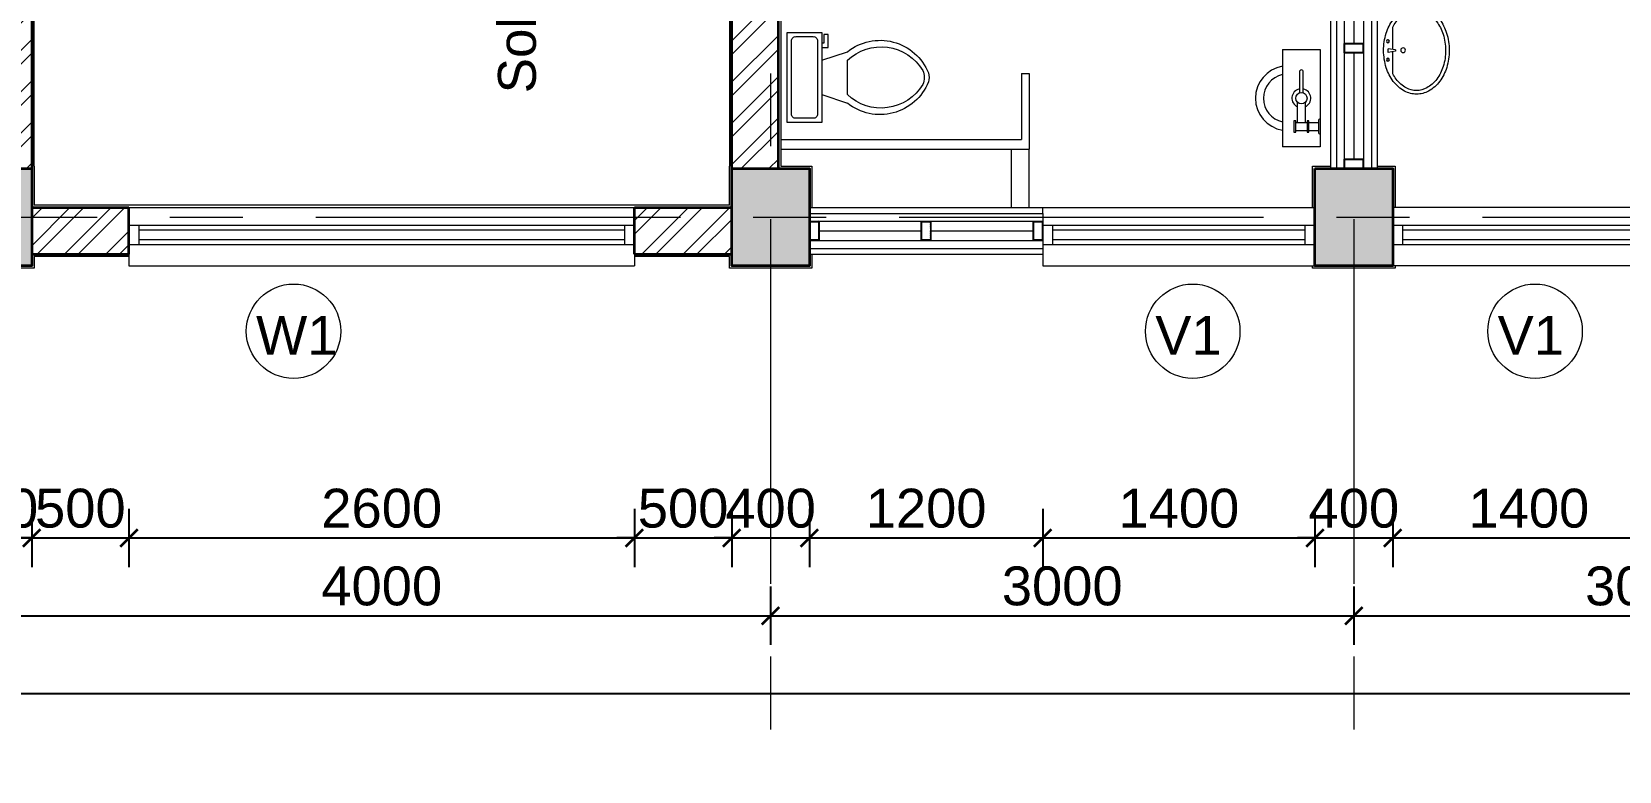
# Model space of a CAD drawing. Header units: inches. Extents: x 527934 to 2134587, y -408734 to 227304.
# Drawn here: x 1423262 to 1431427, y -124569 to -120765 of the extents above; entities that cross this region are included whole.
import ezdxf

# ---------------------------------------------------------------- set-up
doc = ezdxf.new("R2010")
doc.units = ezdxf.units.IN
doc.header["$MEASUREMENT"] = 0
doc.linetypes.add('CENTER', pattern=[2, 1.25, -0.25, 0.25, -0.25])
for name, color, linetype, lineweight in [('5 DB BOXES', 3, 'Continuous', 25), ('centre line', 1, 'CENTER', 9), ('dim', 253, 'Continuous', 9), ('furniture', 253, 'Continuous', 5), ('hatch', 250, 'Continuous', 5), ('hatch - general', 252, 'Continuous', 5), ('hatch 2', 251, 'Continuous', 5), ('metal', 40, 'Continuous', 18), ('partition wall', 5, 'Continuous', 20), ('partition wall-brick', 40, 'Continuous', 20), ('plaster line', 253, 'Continuous', 5), ('sill', 253, 'Continuous', 13), ('text', 7, 'Continuous', 13), ('wall - brick', 30, 'Continuous', 35), ('window', 1, 'Continuous', 15)]:
    doc.layers.add(name, color=color, linetype=linetype, lineweight=lineweight)
doc.styles.add('ATTR', font='romans.shx', dxfattribs={"width": 0.8, "height": 1.2})
doc.styles.get("Standard").update_dxf_attribs({"font": 'arial.ttf'})
doc.styles.add('style1', font='arial.ttf')
doc.linetypes.add('BATTING', pattern='A,0.0001,-0.1,[134,ltypeshp.shx,S=0.1,R=0,X=-0.1,Y=0],-0.2,[134,ltypeshp.shx,S=0.1,R=180,X=0.1,Y=0],-0.1', length=0.4001)
doc.dimstyles.new('dim 100', dxfattribs={"dimtxt": 200, "dimasz": 90, "dimexe": 150, "dimexo": 150, "dimgap": 50, "dimtad": 1, "dimdec": 0, "dimzin": 0, "dimdsep": 46, "dimtxsty": 'Standard', "dimblk": 'ARCHTICK', "dimcen": 100, "dimdle": 150, "dimazin": 0, "dimtfac": 1, "dimtdec": 0, "dimtix": 1, "dimtmove": 2, "dimatfit": 3, "dimfxl": 150, "dimfxlon": 1, "dimtolj": 1, "dimtzin": 0, "dimarcsym": 0})
pattern_1 = [(45, (-719819.97, -21863), (-106.066017, 106.066017), []), (45, (-719749.25, -21863), (-106.066017, 106.066017), [])]

# ---------------------------------------------------------------- blocks, each defined once
blk = doc.blocks.new('Tank Toilet 3 PV')
for p, q in [((9.5, -6), (9.5, -2)), ((-10, -8.5), (-8, -8.5)), ((-10, -9.5), (-10, -8.5)), ((-7, -9.5), (-10, -9.5)), ((-8, -8.5), (-8, -8)), ((-7, -8), (-7, -9.5)), ((-4, -8), (-6, -14)), ((4, -8), (6, -14)), ((4, -14), (-4, -14))]:
    blk.add_line(p, q)
blk.add_lwpolyline([(10.5, -8), (10.5, 0), (-10.5, 0), (-10.5, -8)], close=True)
for points in [[(-9.5, -2), (-9.5, -6)], [(8.5, -1), (-8.5, -1)], [(-8.5, -7), (8.5, -7)]]:
    blk.add_lwpolyline(points)
for centre, radius, start, end in [((-8.62, -1.88), 0.884, 81.8699, 188.1301), ((8.62, -1.88), 0.884, 351.8699, 98.1301), ((-8.62, -6.12), 0.884, 171.8699, 278.1301), ((8.62, -6.12), 0.884, 261.8699, 8.1301), ((3.52, -21.58), 12.17, 141.4691, 247.9714), ((4.2, -21.82), 11.33, 136.3677, 238.9468), ((-3.52, -21.58), 12.17, 292.0284, 38.5307), ((-4.2, -21.82), 11.33, 301.053, 43.6321), ((0, -27.88), 4, 245.7318, 294.2682), ((0, -29), 4, 254.8605, 285.1395)]:
    blk.add_arc(centre, radius, start, end)
at = {"style": 'ATTR', "width": 0.8, "flags": 9}
blk.add_attdef('ESTCODE', (0, 0), '', height=0.000000846, dxfattribs=at)
blk = doc.blocks.new('WINDOW 1')
at = {"layer": 'window'}
for p, q in [((2122081.7, -84476), (2124681.7, -84476)), ((2122131.7, -84476), (2122131.7, -84576)), ((2122131.7, -84501), (2124631.7, -84501)), ((2122081.7, -84576), (2124681.7, -84576)), ((2122131.7, -84551), (2124631.7, -84551))]:
    blk.add_line(p, q, dxfattribs=at)
at = {"layer": 'window', "ltscale": 400}
blk.add_line((2124631.7, -84576), (2124631.7, -84476), dxfattribs=at)
blk = doc.blocks.new('Urinal Toilet 1 PV')
for p, q in [((3.85, 0), (6.65, 0)), ((0.773, -2.7999), (4.55, -2.7999)), ((4.2, -0.3499), (6.3, -0.3499)), ((4.2, -2.0999), (4.2, -2.45)), ((6.3, -2.0999), (4.2, -2.0999)), ((4.2, -2.45), (6.3, -2.45)), ((4.55, -0.3499), (4.55, -2.0999)), ((4.55, -2.45), (4.55, -4.5499)), ((5.95, -2.0999), (5.95, -0.3499)), ((5.95, -4.5499), (5.95, -2.45)), ((6.3, -2.45), (6.3, -2.0999)), ((-0.98, -3.15), (-4.9, -3.15)), ((-4.9, -3.8499), (-0.98, -3.8499)), ((4.55, -4.2), (0.784, -4.2)), ((4.2, -4.5499), (4.2, -4.9)), ((6.3, -4.5499), (4.2, -4.5499)), ((4.2, -4.9), (6.3, -4.9)), ((6.3, -4.9), (6.3, -4.5499)), ((-9, -7), (9, -7))]:
    blk.add_line(p, q)
blk.add_lwpolyline([(-9, -7), (-9, 0), (9, 0), (9, -7)])
blk.add_circle((0, -3.5), 1.05)
for centre, radius, start, end in [((4.216, 0.0154), 0.3657, 182.4084, 267.5916), ((6.285, 0.0154), 0.3657, 272.4084, 357.5916), ((0, -3.5), 1.75, 22.85047, 168.577), ((-4.9, -3.5), 0.35, 90, 270), ((0, -3.5), 1.75, 191.8763, 336.5863), ((0, -6), 6, 189.7326, 350.4409), ((0, -6), 4.5, 192.8398, 347.201)]:
    blk.add_arc(centre, radius, start, end)
at = {"style": 'ATTR', "width": 0.8, "flags": 9}
blk.add_attdef('ESTCODE', (0, 0), '', height=0.00000036, dxfattribs=at)
blk = doc.blocks.new('A$C469E363F')
at = {"color": 0}
for p, q in [((-0.65, 5.39), (-5.48, 5.4)), ((0, 6.38), (-0.79, 6.38)), ((-0.56, 4.75), (-0.79, 6.38)), ((-0.56, 4.75), (-0.24, 4.75)), ((-0.24, 4.75), (0, 6.38)), ((4.68, 5.37), (-0.14, 5.38))]:
    blk.add_line(p, q, dxfattribs=at)
blk.add_lwpolyline([(-0.44, -6.9, 0.075445), (3.31, -6.34, 0.085783), (6.29, -4.83, 0.10607), (8.41, -2.41, 0.126822), (9.09, 0.21, 0.126822), (8.43, 2.82, 0.10607), (6.32, 5.26, 0.085783), (3.35, 6.79, 0.075445), (-0.39, 7.37, 0.075445), (-4.15, 6.81, 0.085783), (-7.12, 5.3, 0.10607), (-9.24, 2.88, 0.126822), (-9.93, 0.26, 0.126822), (-9.26, -2.35, 0.10607), (-7.16, -4.79, 0.085783), (-4.19, -6.32, 0.075445)], format="xyb", close=True, dxfattribs=at)
for points in [[(-5.48, 5.4, 0.038366), (-6.65, 4.66, 0.10607), (-8.55, 2.49, 0.126822), (-9.13, 0.26, 0.126822), (-8.56, -1.97, 0.10607), (-6.68, -4.16, 0.085783), (-3.95, -5.56, 0.075445), (-0.44, -6.11, 0.075445)], [(-0.44, -6.11, 0.075445), (3.08, -5.58, 0.085783), (5.82, -4.19, 0.10607), (7.72, -2.02, 0.126822), (8.3, 0.21, 0.126822), (7.73, 2.44, 0.10607), (5.85, 4.62, 0.038366), (4.68, 5.37, 0.075445)]]:
    blk.add_lwpolyline(points, format="xyb", dxfattribs=at)
for centre, radius in [((-2.41, 6.44), 0.316), ((-2.41, 6.44), 0.276), ((-0.46, 3.13), 0.515), ((1.61, 6.43), 0.316), ((1.61, 6.43), 0.263)]:
    blk.add_circle(centre, radius, dxfattribs=at)
blk = doc.blocks.new('_ArchTick')
at = {"color": 0, "linetype": 'ByBlock', "const_width": 0.15}
blk.add_lwpolyline([(-0.5, -0.5), (0.5, 0.5)], dxfattribs=at)
blk = doc.blocks.new('*D2900')
at = {"layer": 'Defpoints', "color": 0, "ltscale": 400}
for p in [(1423061.7, -121969), (1427061.7, -121969), (1427061.7, -123769)]:
    blk.add_point(p, dxfattribs=at)
at = {"layer": 'dim', "color": 0, "lineweight": -2, "ltscale": 400}
for p, q in [((1423061.7, -123619), (1423061.7, -123919)), ((1427061.7, -123619), (1427061.7, -123919)), ((1422911.7, -123769), (1427211.7, -123769))]:
    blk.add_line(p, q, dxfattribs=at)
at = {"layer": 'dim', "color": 0, "lineweight": -2, "ltscale": 400, "xscale": 90, "yscale": 90, "zscale": 90, "rotation": 180}
blk.add_blockref('_ArchTick', (1423061.7, -123769), dxfattribs=at)
at = {"layer": 'dim', "color": 0, "lineweight": -2, "ltscale": 400, "xscale": 90, "yscale": 90, "zscale": 90}
blk.add_blockref('_ArchTick', (1427061.7, -123769), dxfattribs=at)
at = {"layer": 'dim', "color": 0, "ltscale": 400, "insert": (1425061.7, -123616.9), "char_height": 200, "attachment_point": 5}
blk.add_mtext('\\A1;4000', dxfattribs=at)
blk = doc.blocks.new('*D2901')
at = {"layer": 'Defpoints', "color": 0, "ltscale": 400}
for p in [(1427061.7, -121969), (1430061.7, -121969), (1430061.7, -123769)]:
    blk.add_point(p, dxfattribs=at)
at = {"layer": 'dim', "color": 0, "lineweight": -2, "ltscale": 400}
for p, q in [((1427061.7, -123619), (1427061.7, -123919)), ((1430061.7, -123619), (1430061.7, -123919)), ((1426911.7, -123769), (1430211.7, -123769))]:
    blk.add_line(p, q, dxfattribs=at)
at = {"layer": 'dim', "color": 0, "lineweight": -2, "ltscale": 400, "xscale": 90, "yscale": 90, "zscale": 90, "rotation": 180}
blk.add_blockref('_ArchTick', (1427061.7, -123769), dxfattribs=at)
at = {"layer": 'dim', "color": 0, "lineweight": -2, "ltscale": 400, "xscale": 90, "yscale": 90, "zscale": 90}
blk.add_blockref('_ArchTick', (1430061.7, -123769), dxfattribs=at)
at = {"layer": 'dim', "color": 0, "ltscale": 400, "insert": (1428561.7, -123616.8), "char_height": 200, "attachment_point": 5}
blk.add_mtext('\\A1;3000', dxfattribs=at)
blk = doc.blocks.new('*D2902')
at = {"layer": 'Defpoints', "color": 0, "ltscale": 400}
for p in [(1430061.7, -121969), (1433061.7, -121969), (1433061.7, -123769)]:
    blk.add_point(p, dxfattribs=at)
at = {"layer": 'dim', "color": 0, "lineweight": -2, "ltscale": 400}
for p, q in [((1430061.7, -123619), (1430061.7, -123919)), ((1433061.7, -123619), (1433061.7, -123919)), ((1429911.7, -123769), (1433211.7, -123769))]:
    blk.add_line(p, q, dxfattribs=at)
at = {"layer": 'dim', "color": 0, "lineweight": -2, "ltscale": 400, "xscale": 90, "yscale": 90, "zscale": 90, "rotation": 180}
blk.add_blockref('_ArchTick', (1430061.7, -123769), dxfattribs=at)
at = {"layer": 'dim', "color": 0, "lineweight": -2, "ltscale": 400, "xscale": 90, "yscale": 90, "zscale": 90}
blk.add_blockref('_ArchTick', (1433061.7, -123769), dxfattribs=at)
at = {"layer": 'dim', "color": 0, "ltscale": 400, "insert": (1431561.7, -123616.8), "char_height": 200, "attachment_point": 5}
blk.add_mtext('\\A1;3000', dxfattribs=at)
blk = doc.blocks.new('*D2903')
at = {"layer": 'Defpoints', "color": 0, "ltscale": 400}
for p in [(1401861.7, -121969), (1433261.7, -121969), (1433261.7, -124169)]:
    blk.add_point(p, dxfattribs=at)
at = {"layer": 'dim', "color": 0, "lineweight": -2, "ltscale": 400}
for p, q in [((1401861.7, -124019), (1401861.7, -124319)), ((1433261.7, -124019), (1433261.7, -124319)), ((1401711.7, -124169), (1433411.7, -124169))]:
    blk.add_line(p, q, dxfattribs=at)
at = {"layer": 'dim', "color": 0, "lineweight": -2, "ltscale": 400, "xscale": 90, "yscale": 90, "zscale": 90, "rotation": 180}
blk.add_blockref('_ArchTick', (1401861.7, -124169), dxfattribs=at)
at = {"layer": 'dim', "color": 0, "lineweight": -2, "ltscale": 400, "xscale": 90, "yscale": 90, "zscale": 90}
blk.add_blockref('_ArchTick', (1433261.7, -124169), dxfattribs=at)
at = {"layer": 'dim', "color": 0, "ltscale": 400, "insert": (1417561.7, -124016.8), "char_height": 200, "attachment_point": 5}
blk.add_mtext('\\A1;31400', dxfattribs=at)
blk = doc.blocks.new('*D2919')
at = {"layer": 'Defpoints', "color": 0, "ltscale": 400}
for p in [(1422861.7, -121969), (1423261.7, -121969), (1423261.7, -123369)]:
    blk.add_point(p, dxfattribs=at)
at = {"layer": 'dim', "color": 0, "lineweight": -2, "ltscale": 400}
for p, q in [((1422861.7, -123219), (1422861.7, -123519)), ((1423261.7, -123219), (1423261.7, -123519)), ((1422861.7, -123369), (1422771.7, -123369)), ((1422861.7, -123369), (1423261.7, -123369)), ((1423261.7, -123369), (1423351.7, -123369))]:
    blk.add_line(p, q, dxfattribs=at)
at = {"layer": 'dim', "color": 0, "lineweight": -2, "ltscale": 400, "xscale": 90, "yscale": 90, "zscale": 90}
blk.add_blockref('_ArchTick', (1422861.7, -123369), dxfattribs=at)
at = {"layer": 'dim', "color": 0, "lineweight": -2, "ltscale": 400, "xscale": 90, "yscale": 90, "zscale": 90, "rotation": 180}
blk.add_blockref('_ArchTick', (1423261.7, -123369), dxfattribs=at)
at = {"layer": 'dim', "color": 0, "ltscale": 400, "insert": (1423061.7, -123216.9), "char_height": 200, "attachment_point": 5}
blk.add_mtext('\\A1;400', dxfattribs=at)
blk = doc.blocks.new('*D2920')
at = {"layer": 'Defpoints', "color": 0, "ltscale": 400}
for p in [(1423261.7, -121969), (1423761.7, -121909), (1423761.7, -123369)]:
    blk.add_point(p, dxfattribs=at)
at = {"layer": 'dim', "color": 0, "lineweight": -2, "ltscale": 400}
for p, q in [((1423261.7, -123219), (1423261.7, -123519)), ((1423761.7, -123219), (1423761.7, -123519)), ((1423261.7, -123369), (1423171.7, -123369)), ((1423261.7, -123369), (1423761.7, -123369)), ((1423761.7, -123369), (1423851.7, -123369))]:
    blk.add_line(p, q, dxfattribs=at)
at = {"layer": 'dim', "color": 0, "lineweight": -2, "ltscale": 400, "xscale": 90, "yscale": 90, "zscale": 90}
blk.add_blockref('_ArchTick', (1423261.7, -123369), dxfattribs=at)
at = {"layer": 'dim', "color": 0, "lineweight": -2, "ltscale": 400, "xscale": 90, "yscale": 90, "zscale": 90, "rotation": 180}
blk.add_blockref('_ArchTick', (1423761.7, -123369), dxfattribs=at)
at = {"layer": 'dim', "color": 0, "ltscale": 400, "insert": (1423511.7, -123216.9), "char_height": 200, "attachment_point": 5}
blk.add_mtext('\\A1;500', dxfattribs=at)
blk = doc.blocks.new('*D2921')
at = {"layer": 'Defpoints', "color": 0, "ltscale": 400}
for p in [(1423761.7, -121909), (1426361.7, -121939), (1426361.7, -123369)]:
    blk.add_point(p, dxfattribs=at)
at = {"layer": 'dim', "color": 0, "lineweight": -2, "ltscale": 400}
for p, q in [((1423761.7, -123219), (1423761.7, -123519)), ((1426361.7, -123219), (1426361.7, -123519)), ((1423611.7, -123369), (1426511.7, -123369))]:
    blk.add_line(p, q, dxfattribs=at)
at = {"layer": 'dim', "color": 0, "lineweight": -2, "ltscale": 400, "xscale": 90, "yscale": 90, "zscale": 90, "rotation": 180}
blk.add_blockref('_ArchTick', (1423761.7, -123369), dxfattribs=at)
at = {"layer": 'dim', "color": 0, "lineweight": -2, "ltscale": 400, "xscale": 90, "yscale": 90, "zscale": 90}
blk.add_blockref('_ArchTick', (1426361.7, -123369), dxfattribs=at)
at = {"layer": 'dim', "color": 0, "ltscale": 400, "insert": (1425061.7, -123216.9), "char_height": 200, "attachment_point": 5}
blk.add_mtext('\\A1;2600', dxfattribs=at)
blk = doc.blocks.new('*D2922')
at = {"layer": 'Defpoints', "color": 0, "ltscale": 400}
for p in [(1426361.7, -121939), (1426861.7, -121969), (1426861.7, -123369)]:
    blk.add_point(p, dxfattribs=at)
at = {"layer": 'dim', "color": 0, "lineweight": -2, "ltscale": 400}
for p, q in [((1426361.7, -123219), (1426361.7, -123519)), ((1426861.7, -123219), (1426861.7, -123519)), ((1426361.7, -123369), (1426271.7, -123369)), ((1426361.7, -123369), (1426861.7, -123369)), ((1426861.7, -123369), (1426951.7, -123369))]:
    blk.add_line(p, q, dxfattribs=at)
at = {"layer": 'dim', "color": 0, "lineweight": -2, "ltscale": 400, "xscale": 90, "yscale": 90, "zscale": 90}
blk.add_blockref('_ArchTick', (1426361.7, -123369), dxfattribs=at)
at = {"layer": 'dim', "color": 0, "lineweight": -2, "ltscale": 400, "xscale": 90, "yscale": 90, "zscale": 90, "rotation": 180}
blk.add_blockref('_ArchTick', (1426861.7, -123369), dxfattribs=at)
at = {"layer": 'dim', "color": 0, "ltscale": 400, "insert": (1426611.7, -123216.9), "char_height": 200, "attachment_point": 5}
blk.add_mtext('\\A1;500', dxfattribs=at)
blk = doc.blocks.new('*D2923')
at = {"layer": 'Defpoints', "color": 0, "ltscale": 400}
for p in [(1426861.7, -121969), (1427261.7, -121969), (1427261.7, -123369)]:
    blk.add_point(p, dxfattribs=at)
at = {"layer": 'dim', "color": 0, "lineweight": -2, "ltscale": 400}
for p, q in [((1426861.7, -123219), (1426861.7, -123519)), ((1427261.7, -123219), (1427261.7, -123519)), ((1426861.7, -123369), (1426771.7, -123369)), ((1426861.7, -123369), (1427261.7, -123369)), ((1427261.7, -123369), (1427351.7, -123369))]:
    blk.add_line(p, q, dxfattribs=at)
at = {"layer": 'dim', "color": 0, "lineweight": -2, "ltscale": 400, "xscale": 90, "yscale": 90, "zscale": 90}
blk.add_blockref('_ArchTick', (1426861.7, -123369), dxfattribs=at)
at = {"layer": 'dim', "color": 0, "lineweight": -2, "ltscale": 400, "xscale": 90, "yscale": 90, "zscale": 90, "rotation": 180}
blk.add_blockref('_ArchTick', (1427261.7, -123369), dxfattribs=at)
at = {"layer": 'dim', "color": 0, "ltscale": 400, "insert": (1427061.7, -123216.9), "char_height": 200, "attachment_point": 5}
blk.add_mtext('\\A1;400', dxfattribs=at)
blk = doc.blocks.new('*D2924')
at = {"layer": 'Defpoints', "color": 0, "ltscale": 400}
for p in [(1428461.7, -121879), (1427261.7, -121969), (1428461.7, -123369)]:
    blk.add_point(p, dxfattribs=at)
at = {"layer": 'dim', "color": 0, "lineweight": -2, "ltscale": 400}
for p, q in [((1427261.7, -123219), (1427261.7, -123519)), ((1428461.7, -123219), (1428461.7, -123519)), ((1427111.7, -123369), (1428611.7, -123369))]:
    blk.add_line(p, q, dxfattribs=at)
at = {"layer": 'dim', "color": 0, "lineweight": -2, "ltscale": 400, "xscale": 90, "yscale": 90, "zscale": 90, "rotation": 180}
blk.add_blockref('_ArchTick', (1427261.7, -123369), dxfattribs=at)
at = {"layer": 'dim', "color": 0, "lineweight": -2, "ltscale": 400, "xscale": 90, "yscale": 90, "zscale": 90}
blk.add_blockref('_ArchTick', (1428461.7, -123369), dxfattribs=at)
at = {"layer": 'dim', "color": 0, "ltscale": 400, "insert": (1427861.7, -123216.9), "char_height": 200, "attachment_point": 5}
blk.add_mtext('\\A1;1200', dxfattribs=at)
blk = doc.blocks.new('*D2925')
at = {"layer": 'Defpoints', "color": 0, "ltscale": 400}
for p in [(1428461.7, -121879), (1429861.7, -121969), (1429861.7, -123369)]:
    blk.add_point(p, dxfattribs=at)
at = {"layer": 'dim', "color": 0, "lineweight": -2, "ltscale": 400}
for p, q in [((1428461.7, -123219), (1428461.7, -123519)), ((1429861.7, -123219), (1429861.7, -123519)), ((1428311.7, -123369), (1430011.7, -123369))]:
    blk.add_line(p, q, dxfattribs=at)
at = {"layer": 'dim', "color": 0, "lineweight": -2, "ltscale": 400, "xscale": 90, "yscale": 90, "zscale": 90, "rotation": 180}
blk.add_blockref('_ArchTick', (1428461.7, -123369), dxfattribs=at)
at = {"layer": 'dim', "color": 0, "lineweight": -2, "ltscale": 400, "xscale": 90, "yscale": 90, "zscale": 90}
blk.add_blockref('_ArchTick', (1429861.7, -123369), dxfattribs=at)
at = {"layer": 'dim', "color": 0, "ltscale": 400, "insert": (1429161.7, -123216.9), "char_height": 200, "attachment_point": 5}
blk.add_mtext('\\A1;1400', dxfattribs=at)
blk = doc.blocks.new('*D2926')
at = {"layer": 'Defpoints', "color": 0, "ltscale": 400}
for p in [(1429861.7, -121969), (1430261.7, -121969), (1430261.7, -123369)]:
    blk.add_point(p, dxfattribs=at)
at = {"layer": 'dim', "color": 0, "lineweight": -2, "ltscale": 400}
for p, q in [((1429861.7, -123219), (1429861.7, -123519)), ((1430261.7, -123219), (1430261.7, -123519)), ((1429861.7, -123369), (1429771.7, -123369)), ((1429861.7, -123369), (1430261.7, -123369)), ((1430261.7, -123369), (1430351.7, -123369))]:
    blk.add_line(p, q, dxfattribs=at)
at = {"layer": 'dim', "color": 0, "lineweight": -2, "ltscale": 400, "xscale": 90, "yscale": 90, "zscale": 90}
blk.add_blockref('_ArchTick', (1429861.7, -123369), dxfattribs=at)
at = {"layer": 'dim', "color": 0, "lineweight": -2, "ltscale": 400, "xscale": 90, "yscale": 90, "zscale": 90, "rotation": 180}
blk.add_blockref('_ArchTick', (1430261.7, -123369), dxfattribs=at)
at = {"layer": 'dim', "color": 0, "ltscale": 400, "insert": (1430061.7, -123216.9), "char_height": 200, "attachment_point": 5}
blk.add_mtext('\\A1;400', dxfattribs=at)
blk = doc.blocks.new('*D2927')
at = {"layer": 'Defpoints', "color": 0, "ltscale": 400}
for p in [(1430261.7, -121969), (1431661.7, -121969), (1431661.7, -123369)]:
    blk.add_point(p, dxfattribs=at)
at = {"layer": 'dim', "color": 0, "lineweight": -2, "ltscale": 400}
for p, q in [((1430261.7, -123219), (1430261.7, -123519)), ((1431661.7, -123219), (1431661.7, -123519)), ((1430111.7, -123369), (1431811.7, -123369))]:
    blk.add_line(p, q, dxfattribs=at)
at = {"layer": 'dim', "color": 0, "lineweight": -2, "ltscale": 400, "xscale": 90, "yscale": 90, "zscale": 90, "rotation": 180}
blk.add_blockref('_ArchTick', (1430261.7, -123369), dxfattribs=at)
at = {"layer": 'dim', "color": 0, "lineweight": -2, "ltscale": 400, "xscale": 90, "yscale": 90, "zscale": 90}
blk.add_blockref('_ArchTick', (1431661.7, -123369), dxfattribs=at)
at = {"layer": 'dim', "color": 0, "ltscale": 400, "insert": (1430961.7, -123216.9), "char_height": 200, "attachment_point": 5}
blk.add_mtext('\\A1;1400', dxfattribs=at)
blk = doc.blocks.new('2X4')
at = {"layer": 'hatch 2'}
h = blk.add_hatch(dxfattribs=at)
h.set_pattern_fill('ANSI31', color=256, scale=20)
h.set_pattern_definition([(45, (0, 0), (-1.767766953, 1.767766953), [])])
h.paths.add_polyline_path([(5938822.1, -146996.9), (5938776.1, -146996.9, 0.414214), (5938774.1, -146998.9), (5938774.1, -147046.9), (5938777.3, -147046.9), (5938777.3, -147000.1), (5938820.9, -147000.1), (5938820.9, -147046.9), (5938824.1, -147046.9), (5938824.1, -146998.9, 0.414214)])
h.paths.add_polyline_path([(5938777.3, -147046.9), (5938774.1, -147046.9), (5938774.1, -147094.9, 0.414214), (5938776.1, -147096.9), (5938822.1, -147096.9, 0.414218), (5938824.1, -147094.9), (5938824.1, -147046.9), (5938820.9, -147046.9), (5938820.9, -147093.7), (5938777.3, -147093.7)])
at = {"layer": 'metal'}
blk.add_lwpolyline([(5938776.1, -147096.9), (5938822.1, -147096.9, 0.414214), (5938824.1, -147094.9), (5938824.1, -146998.9, 0.414214), (5938822.1, -146996.9), (5938776.1, -146996.9, 0.414214), (5938774.1, -146998.9), (5938774.1, -147094.9, 0.414214)], format="xyb", close=True, dxfattribs=at)
blk.add_lwpolyline([(5938777.3, -147093.7), (5938820.9, -147093.7), (5938820.9, -147000.1), (5938777.3, -147000.1)], close=True, dxfattribs=at)

msp = doc.modelspace()

# ---------------------------------------------------------------- hatches: boundary and pattern name
at = {"layer": 'hatch', "ltscale": 400}
h = msp.add_hatch(dxfattribs=at)
h.set_pattern_fill('ANSI32', color=256, scale=400)
h.set_pattern_definition(pattern_1)
h.paths.add_polyline_path([(1423261.7, -116569), (1423061.7, -116569), (1423061.7, -121469), (1423261.7, -121469)])
h.paths.add_polyline_path([(1423061.7, -116569), (1423021.7, -116569), (1423021.7, -121469), (1423061.7, -121469)])
h.paths.add_polyline_path([(1427061.7, -116569), (1426861.7, -116569), (1426861.7, -121469), (1427061.7, -121469)])
h.paths.add_polyline_path([(1427101.7, -116569), (1427061.7, -116569), (1427061.7, -121469), (1427101.7, -121469)])
h = msp.add_hatch(dxfattribs=at)
h.set_pattern_fill('ANSI32', color=256, scale=400)
h.set_pattern_definition(pattern_1)
h.paths.add_polyline_path([(1423761.7, -121719), (1423261.7, -121719), (1423261.7, -121909), (1423761.7, -121909)])
h.paths.add_polyline_path([(1423761.7, -121669), (1423261.7, -121669), (1423261.7, -121719), (1423761.7, -121719)])
h.paths.add_polyline_path([(1426861.7, -121719), (1426361.7, -121719), (1426361.7, -121909), (1426861.7, -121909)])
h.paths.add_polyline_path([(1426861.7, -121669), (1426361.7, -121669), (1426361.7, -121719), (1426861.7, -121719)])
at = {"layer": 'hatch - general'}
h = msp.add_hatch(dxfattribs=at)
h.set_pattern_fill('AR-CONC', color=256, scale=15)
h.set_pattern_definition([(50, (-719819.97, -21863), (107.5890274, -9.4128202), [11.25, -123.75]), (355, (-719819.97, -21863), (-20.8127, 112.82882), [9, -99]), (100.4514445, (-719811, -21863.78), (86.776327, 103.4159986), [9.561029, -105.171317]), (46.1842, (-719819.97, -21833), (160.0862, -24.827892), [16.875, -185.625]), (96.6356355, (-719806.63, -21835.07), (140.199292, 146.11779), [14.341551, -157.757064]), (351.184164, (-719819.97, -21833), (140.199292, 146.11779), [13.5, -148.5]), (21, (-719804.97, -21840.5), (89.5360578, -60.3928336), [11.25, -123.75]), (326, (-719804.97, -21840.5), (36.4973, 108.772507), [9, -99]), (71.451445, (-719797.5, -21845.53), (126.0333565, 48.379673), [9.5610285, -105.171317]), (37.5, (-719819.966, -21863), (1.8239783, 49.9340781), [0, -97.8, 0, -100.5, 0, -99.375]), (7.5, (-719819.966, -21863), (39.4604306, 59.1617568), [0, -57.3, 0, -95.55, 0, -37.875]), (327.5, (-719853.416, -21863), (80.0733654, -3.38323076), [0, -37.5, 0, -117, 0, -155.25]), (317.5, (-719868.416, -21863), (87.4779254, 15.0157473), [0, -48.75, 0, -77.7, 0, -110.25])])
h.paths.add_polyline_path([(1402061.7, -121469), (1401861.7, -121469), (1401861.7, -121719), (1402061.7, -121719)])
h.paths.add_polyline_path([(1402261.7, -121469), (1402061.7, -121469), (1402061.7, -121719), (1402261.7, -121719)])
h.paths.add_polyline_path([(1402261.7, -121719), (1402061.7, -121719), (1402061.7, -121969), (1402261.7, -121969)])
h.paths.add_polyline_path([(1402061.7, -121719), (1401861.7, -121719), (1401861.7, -121969), (1402061.7, -121969)])
h.paths.add_polyline_path([(1405061.7, -121469), (1404861.7, -121469), (1404861.7, -121719), (1405061.7, -121719)])
h.paths.add_polyline_path([(1405261.7, -121469), (1405061.7, -121469), (1405061.7, -121719), (1405261.7, -121719)])
h.paths.add_polyline_path([(1405261.7, -121719), (1405061.7, -121719), (1405061.7, -121969), (1405261.7, -121969)])
h.paths.add_polyline_path([(1405061.7, -121719), (1404861.7, -121719), (1404861.7, -121969), (1405061.7, -121969)])
h.paths.add_polyline_path([(1408061.7, -121469), (1407861.7, -121469), (1407861.7, -121719), (1408061.7, -121719)])
h.paths.add_polyline_path([(1408261.7, -121469), (1408061.7, -121469), (1408061.7, -121719), (1408261.7, -121719)])
h.paths.add_polyline_path([(1408261.7, -121719), (1408061.7, -121719), (1408061.7, -121969), (1408261.7, -121969)])
h.paths.add_polyline_path([(1408061.7, -121719), (1407861.7, -121719), (1407861.7, -121969), (1408061.7, -121969)])
h.paths.add_polyline_path([(1411061.7, -121719), (1410861.7, -121719), (1410861.7, -121969), (1411061.7, -121969)])
h.paths.add_polyline_path([(1411261.7, -121719), (1411061.7, -121719), (1411061.7, -121969), (1411261.7, -121969)])
h.paths.add_polyline_path([(1411261.7, -121469), (1411061.7, -121469), (1411061.7, -121719), (1411261.7, -121719)])
h.paths.add_polyline_path([(1411061.7, -121469), (1410861.7, -121469), (1410861.7, -121719), (1411061.7, -121719)])
h.paths.add_polyline_path([(1414261.7, -121719), (1414061.7, -121719), (1414061.7, -121969), (1414261.7, -121969)])
h.paths.add_polyline_path([(1414061.7, -121719), (1413861.7, -121719), (1413861.7, -121969), (1414061.7, -121969)])
h.paths.add_polyline_path([(1414261.7, -121469), (1414061.7, -121469), (1414061.7, -121719), (1414261.7, -121719)])
h.paths.add_polyline_path([(1414061.7, -121469), (1413861.7, -121469), (1413861.7, -121719), (1414061.7, -121719)])
h.paths.add_polyline_path([(1417261.7, -121719), (1417061.7, -121719), (1417061.7, -121969), (1417261.7, -121969)])
h.paths.add_polyline_path([(1417261.7, -121469), (1417061.7, -121469), (1417061.7, -121719), (1417261.7, -121719)])
h.paths.add_polyline_path([(1417061.7, -121469), (1416861.7, -121469), (1416861.7, -121719), (1417061.7, -121719)])
h.paths.add_polyline_path([(1417061.7, -121719), (1416861.7, -121719), (1416861.7, -121969), (1417061.7, -121969)])
h.paths.add_polyline_path([(1420061.7, -121719), (1419861.7, -121719), (1419861.7, -121969), (1420061.7, -121969)])
h.paths.add_polyline_path([(1420061.7, -121469), (1419861.7, -121469), (1419861.7, -121719), (1420061.7, -121719)])
h.paths.add_polyline_path([(1420261.7, -121469), (1420061.7, -121469), (1420061.7, -121719), (1420261.7, -121719)])
h.paths.add_polyline_path([(1420261.7, -121719), (1420061.7, -121719), (1420061.7, -121969), (1420261.7, -121969)])
h.paths.add_polyline_path([(1423061.7, -121469), (1422861.7, -121469), (1422861.7, -121719), (1423061.7, -121719)])
h.paths.add_polyline_path([(1423261.7, -121469), (1423061.7, -121469), (1423061.7, -121719), (1423261.7, -121719)])
h.paths.add_polyline_path([(1423261.7, -121719), (1423061.7, -121719), (1423061.7, -121969), (1423261.7, -121969)])
h.paths.add_polyline_path([(1423061.7, -121719), (1422861.7, -121719), (1422861.7, -121969), (1423061.7, -121969)])
h.paths.add_polyline_path([(1427261.7, -121719), (1427061.7, -121719), (1427061.7, -121969), (1427261.7, -121969)])
h.paths.add_polyline_path([(1427261.7, -121469), (1427061.7, -121469), (1427061.7, -121719), (1427261.7, -121719)])
h.paths.add_polyline_path([(1427061.7, -121469), (1426861.7, -121469), (1426861.7, -121719), (1427061.7, -121719)])
h.paths.add_polyline_path([(1427061.7, -121719), (1426861.7, -121719), (1426861.7, -121969), (1427061.7, -121969)])
h.paths.add_polyline_path([(1430261.7, -121719), (1430061.7, -121719), (1430061.7, -121969), (1430261.7, -121969)])
h.paths.add_polyline_path([(1430261.7, -121469), (1430061.7, -121469), (1430061.7, -121719), (1430261.7, -121719)])
h.paths.add_polyline_path([(1430061.7, -121469), (1429861.7, -121469), (1429861.7, -121719), (1430061.7, -121719)])
h.paths.add_polyline_path([(1430061.7, -121719), (1429861.7, -121719), (1429861.7, -121969), (1430061.7, -121969)])
h.paths.add_polyline_path([(1433261.7, -121719), (1433061.7, -121719), (1433061.7, -121969), (1433261.7, -121969)])
h.paths.add_polyline_path([(1433261.7, -121469), (1433061.7, -121469), (1433061.7, -121719), (1433261.7, -121719)])
h.paths.add_polyline_path([(1433061.7, -121469), (1432861.7, -121469), (1432861.7, -121719), (1433061.7, -121719)])
h.paths.add_polyline_path([(1433061.7, -121719), (1432861.7, -121719), (1432861.7, -121969), (1433061.7, -121969)])
h.paths.add_polyline_path([(1433261.7, -116069), (1433061.7, -116069), (1433061.7, -116319), (1433261.7, -116319)])
h.paths.add_polyline_path([(1433261.7, -116319), (1433061.7, -116319), (1433061.7, -116569), (1433261.7, -116569)])
h.paths.add_polyline_path([(1433061.7, -116319), (1432861.7, -116319), (1432861.7, -116569), (1433061.7, -116569)])
h.paths.add_polyline_path([(1433061.7, -116069), (1432861.7, -116069), (1432861.7, -116319), (1433061.7, -116319)])
h.paths.add_polyline_path([(1430061.7, -116069), (1429861.7, -116069), (1429861.7, -116319), (1430061.7, -116319)])
h.paths.add_polyline_path([(1430061.7, -116319), (1429861.7, -116319), (1429861.7, -116569), (1430061.7, -116569)])
h.paths.add_polyline_path([(1430261.7, -116069), (1430061.7, -116069), (1430061.7, -116319), (1430261.7, -116319)])
h.paths.add_polyline_path([(1430261.7, -116319), (1430061.7, -116319), (1430061.7, -116569), (1430261.7, -116569)])
h.paths.add_polyline_path([(1427061.7, -116069), (1426861.7, -116069), (1426861.7, -116319), (1427061.7, -116319)])
h.paths.add_polyline_path([(1427261.7, -116069), (1427061.7, -116069), (1427061.7, -116319), (1427261.7, -116319)])
h.paths.add_polyline_path([(1427261.7, -116319), (1427061.7, -116319), (1427061.7, -116569), (1427261.7, -116569)])
h.paths.add_polyline_path([(1427061.7, -116319), (1426861.7, -116319), (1426861.7, -116569), (1427061.7, -116569)])
h.paths.add_polyline_path([(1423061.7, -116069), (1422861.7, -116069), (1422861.7, -116319), (1423061.7, -116319)])
h.paths.add_polyline_path([(1423261.7, -116069), (1423061.7, -116069), (1423061.7, -116319), (1423261.7, -116319)])
h.paths.add_polyline_path([(1423261.7, -116319), (1423061.7, -116319), (1423061.7, -116569), (1423261.7, -116569)])
h.paths.add_polyline_path([(1423061.7, -116319), (1422861.7, -116319), (1422861.7, -116569), (1423061.7, -116569)])
h.paths.add_polyline_path([(1420261.7, -116069), (1420061.7, -116069), (1420061.7, -116319), (1420261.7, -116319)])
h.paths.add_polyline_path([(1420061.7, -116069), (1419861.7, -116069), (1419861.7, -116319), (1420061.7, -116319)])
h.paths.add_polyline_path([(1420061.7, -116319), (1419861.7, -116319), (1419861.7, -116569), (1420061.7, -116569)])
h.paths.add_polyline_path([(1420261.7, -116319), (1420061.7, -116319), (1420061.7, -116569), (1420261.7, -116569)])
h.paths.add_polyline_path([(1417711, -109816.2), (1419631.2, -109816.2), (1419631.2, -108692.7), (1417711, -108692.7)], flags=9)
h.paths.add_polyline_path([(1413952.3, -109816.2), (1415894.5, -109816.2), (1415894.5, -108692.7), (1413952.3, -108692.7)], flags=9)
h.paths.add_polyline_path([(1409376.8, -109816.2), (1411366.8, -109816.2), (1411366.8, -108692.7), (1409376.8, -108692.7)], flags=9)
h.paths.add_polyline_path([(1403570.3, -109812.3), (1405793.6, -109812.3), (1405793.6, -108688.8), (1403570.3, -108688.8)], flags=9)
h.paths.add_polyline_path([(1403329.1, -107978.6), (1403330.6, -107978.6), (1403330.6, -107977.9), (1403329.1, -107977.9)], flags=9)
h.paths.add_polyline_path([(1402851.6, -108348.1), (1402853.1, -108348.1), (1402853.1, -108347.4), (1402851.6, -108347.4)], flags=9)

# ---------------------------------------------------------------- linework, layer by layer
at = {"layer": 'centre line', "ltscale": 1500}
for p, q in [((1427061.7, -103729), (1427061.7, -124569)), ((1430061.7, -103729), (1430061.7, -124569)), ((1397722.7, -121719), (1435942.1, -121719))]:
    msp.add_line(p, q, dxfattribs=at)
at = {"layer": 'dim', "ltscale": 400}
for p, q in [((1423761.7, -121921), (1423273.7, -121921)), ((1426849.7, -121921), (1426361.7, -121921))]:
    msp.add_line(p, q, dxfattribs=at)
for points in [[(1426849.7, -116057), (1426849.7, -121457)], [(1427041.7, -116057), (1427273.7, -116057), (1427273.7, -116581), (1427113.7, -116581), (1427113.7, -121457)], [(1423273.7, -121457), (1423273.7, -116581)], [(1426849.7, -121657), (1423273.7, -121657)]]:
    msp.add_lwpolyline(points, dxfattribs=at)
at = {"layer": 'dim'}
for centre in [(1424608.2, -122305.3), (1429233.1, -122305.3), (1430993.9, -122305.3)]:
    msp.add_circle(centre, 242.9, dxfattribs=at)
at = {"layer": 'hatch', "linetype": 'BATTING', "ltscale": 80}
for p, q in [((1430061.7, -120264), (1430061.7, -120824)), ((1430061.7, -120874), (1430061.7, -121419)), ((1427311.7, -121789), (1427836.7, -121789)), ((1427886.7, -121789), (1428411.7, -121789))]:
    msp.add_line(p, q, dxfattribs=at)
at = {"layer": 'partition wall'}
for p, q in [((1429971.7, -116569), (1429971.7, -121469)), ((1430011.7, -116569), (1430011.7, -121469)), ((1430111.7, -116569), (1430111.7, -121469)), ((1430151.7, -116569), (1430151.7, -121469)), ((1427261.7, -121699), (1428461.7, -121699)), ((1427261.7, -121739), (1428461.7, -121739)), ((1428461.7, -121699), (1428461.7, -121879)), ((1427261.7, -121839), (1428461.7, -121839)), ((1427261.7, -121879), (1428461.7, -121879))]:
    msp.add_line(p, q, dxfattribs=at)
at = {"layer": 'partition wall-brick', "ltscale": 0.5}
for p, q in [((1428351.7, -120979), (1428351.7, -121319)), ((1428351.7, -120979), (1428391.7, -120979)), ((1428391.7, -120979), (1428391.7, -121369)), ((1427113.7, -121319), (1428351.7, -121319)), ((1427113.7, -121369), (1428391.7, -121369))]:
    msp.add_line(p, q, dxfattribs=at)
at = {"layer": 'partition wall-brick'}
for p, q in [((1428301.7, -121669), (1428301.7, -121369)), ((1428391.7, -121669), (1428391.7, -121369))]:
    msp.add_line(p, q, dxfattribs=at)
at = {"layer": 'plaster line', "ltscale": 400}
for points in [[(1423273.7, -121457), (1423273.7, -121657)], [(1426849.7, -121657), (1426849.7, -121457)], [(1427113.7, -121457), (1427273.7, -121457), (1427273.7, -121669)], [(1429849.7, -121669), (1429849.7, -121457), (1429941.7, -121457)], [(1430181.7, -121457), (1430273.7, -121457), (1430273.7, -121669)], [(1423273.7, -121921), (1423273.7, -121981), (1422849.7, -121981), (1422849.7, -121969)], [(1427273.7, -121909), (1427273.7, -121981), (1426849.7, -121981), (1426849.7, -121921)], [(1430273.7, -121969), (1430273.7, -121981), (1429849.7, -121981), (1429849.7, -121969)]]:
    msp.add_lwpolyline(points, dxfattribs=at)
at = {"layer": 'sill'}
for p, q in [((1429941.7, -116569), (1429941.7, -121469)), ((1430181.7, -116569), (1430181.7, -121469)), ((1423761.7, -121669), (1426361.7, -121669)), ((1427261.7, -121669), (1428461.7, -121669)), ((1428461.7, -121669), (1429861.7, -121669)), ((1428461.7, -121699), (1428461.7, -121669)), ((1431661.7, -121669), (1430261.7, -121669)), ((1428461.7, -121879), (1428461.7, -121969)), ((1423761.7, -121909), (1423761.7, -121969)), ((1423761.7, -121969), (1426361.7, -121969)), ((1426361.7, -121909), (1426361.7, -121969)), ((1427261.7, -121909), (1428461.7, -121909)), ((1428461.7, -121969), (1429861.7, -121969)), ((1431661.7, -121969), (1430261.7, -121969))]:
    msp.add_line(p, q, dxfattribs=at)
at = {"layer": 'wall - brick'}
for p, q in [((1423261.7, -116569), (1423261.7, -121469)), ((1426861.7, -121469), (1426861.7, -116569)), ((1427101.7, -121469), (1427101.7, -116569)), ((1423261.7, -121669), (1423761.7, -121669)), ((1423761.7, -121909), (1423761.7, -121669)), ((1426361.7, -121669), (1426861.7, -121669)), ((1426361.7, -121909), (1426361.7, -121669)), ((1423261.7, -121909), (1423761.7, -121909)), ((1426361.7, -121909), (1426861.7, -121909))]:
    msp.add_line(p, q, dxfattribs=at)
for points in [[(1422861.7, -121469), (1423261.7, -121469), (1423261.7, -121969), (1422861.7, -121969)], [(1426861.7, -121469), (1427261.7, -121469), (1427261.7, -121969), (1426861.7, -121969)], [(1429861.7, -121469), (1430261.7, -121469), (1430261.7, -121969), (1429861.7, -121969)]]:
    msp.add_lwpolyline(points, close=True, dxfattribs=at)
at = {"layer": 'window'}
for p, q in [((1428461.7, -121759), (1429861.7, -121759)), ((1428511.7, -121759), (1428511.7, -121859)), ((1428511.7, -121784), (1429811.7, -121784)), ((1430261.7, -121759), (1431661.7, -121759)), ((1430311.7, -121759), (1430311.7, -121859)), ((1430311.7, -121784), (1431611.7, -121784)), ((1428461.7, -121859), (1429861.7, -121859)), ((1428511.7, -121834), (1429811.7, -121834)), ((1430261.7, -121859), (1431661.7, -121859)), ((1430311.7, -121834), (1431611.7, -121834))]:
    msp.add_line(p, q, dxfattribs=at)
at = {"layer": 'window', "ltscale": 400}
msp.add_line((1429811.7, -121859), (1429811.7, -121759), dxfattribs=at)

# ---------------------------------------------------------------- block references
at = {"layer": 'furniture'}
for name, p, xscale, yscale, zscale, rotation in [('A$C469E363F', (1430389.1, -120870.6), -23.65990308903565, 23.65990308903565, 23.65990308903671, 90), ('Tank Toilet 3 PV', (1427147.8, -120999.8), -22.09093047154602, 22.09093047154602, 22.09093047154987, 90), ('Urinal Toilet 1 PV', (1429888.9, -121106.6), 27.77777777778101, 27.77777777778101, 27.77777777777778, 270)]:
    msp.add_blockref(name, p, dxfattribs=dict(at, xscale=xscale, yscale=yscale, zscale=zscale, rotation=rotation))
at = {"layer": 'hatch - general', "xscale": -1}
for p, rotation in [((1283014.8, 5817950.1), 90), ((1283014.8, 5817355.1), 90), ((-4511512.4, -268835.9), 180), ((-4510937.4, -268835.9), 180), ((-4510362.4, -268835.9), 180)]:
    msp.add_blockref('2X4', p, dxfattribs=dict(at, rotation=rotation))
at = {"layer": 'partition wall'}
msp.add_blockref('WINDOW 1', (-698320, -37283), dxfattribs=at)

# ---------------------------------------------------------------- texts
at = {"layer": '5 DB BOXES', "insert": (1425659.6, -119552.6), "char_height": 195, "width": 6266.461, "attachment_point": 2, "rotation": 90}
msp.add_mtext('{\\C3;Solar Hybrid Invreter with\\P Battery Bank}', dxfattribs=at)
at = {"layer": 'text', "style": 'style1'}
for s, p in [('W1', (1424415.2, -122426.4)), ('V1', (1429040.1, -122426.4)), ('V1', (1430800.9, -122426.4))]:
    msp.add_text(s, height=200, dxfattribs=at).set_placement(p)

# ---------------------------------------------------------------- dimensions: what is measured, and where the dimension line sits
at = {"layer": 'dim', "ltscale": 400}
for base, p1, p2, picture, middle in [((1428461.7, -123369), (1427261.7, -121969), (1428461.7, -121879), '*D2924', (1427861.7, -123216.9)), ((1429861.7, -123369), (1428461.7, -121879), (1429861.7, -121969), '*D2925', (1429161.7, -123216.9)), ((1433261.7, -124169), (1401861.7, -121969), (1433261.7, -121969), '*D2903', (1417561.7, -124016.8)), ((1423261.7, -123369), (1422861.7, -121969), (1423261.7, -121969), '*D2919', (1423061.7, -123216.9)), ((1427061.7, -123769), (1423061.7, -121969), (1427061.7, -121969), '*D2900', (1425061.7, -123616.9)), ((1423761.7, -123369), (1423261.7, -121969), (1423761.7, -121909), '*D2920', (1423511.7, -123216.9)), ((1426361.7, -123369), (1423761.7, -121909), (1426361.7, -121939), '*D2921', (1425061.7, -123216.9)), ((1426861.7, -123369), (1426361.7, -121939), (1426861.7, -121969), '*D2922', (1426611.7, -123216.9)), ((1427261.7, -123369), (1426861.7, -121969), (1427261.7, -121969), '*D2923', (1427061.7, -123216.9)), ((1430061.7, -123769), (1427061.7, -121969), (1430061.7, -121969), '*D2901', (1428561.7, -123616.8)), ((1430261.7, -123369), (1429861.7, -121969), (1430261.7, -121969), '*D2926', (1430061.7, -123216.9)), ((1433061.7, -123769), (1430061.7, -121969), (1433061.7, -121969), '*D2902', (1431561.7, -123616.8)), ((1431661.7, -123369), (1430261.7, -121969), (1431661.7, -121969), '*D2927', (1430961.7, -123216.9))]:
    dim = msp.add_linear_dim(base=base, p1=p1, p2=p2, dimstyle='dim 100', override={"dimpost": '\\X'}, dxfattribs=at)
    dim.commit()
    dim.dimension.update_dxf_attribs({"geometry": picture, "text_midpoint": middle})

doc.saveas('drawing.dxf')
